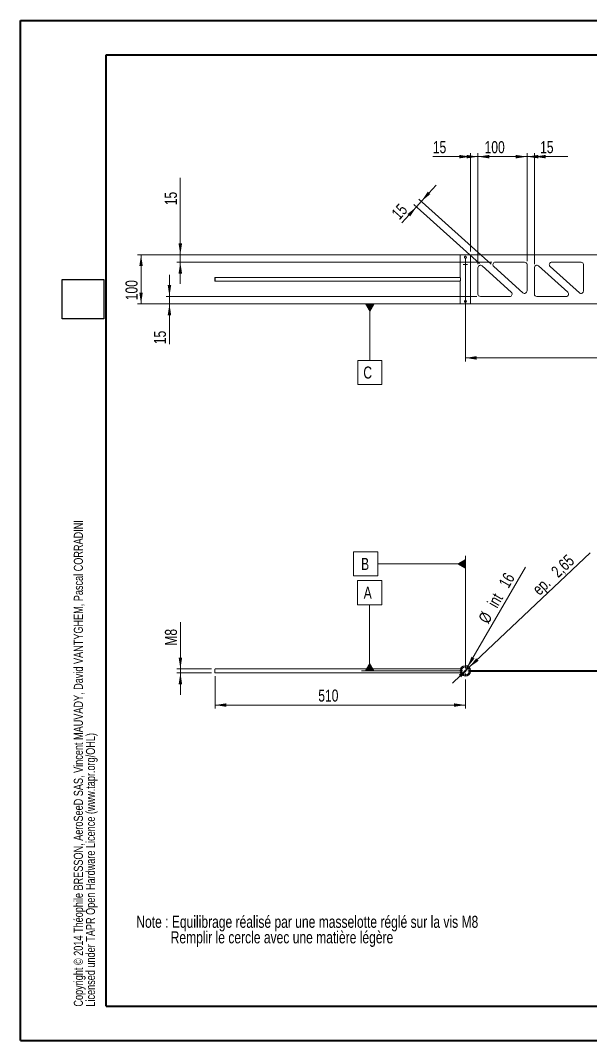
# Model space of a CAD drawing. Header units: millimetres. Extents: x 0 to 420, y 0 to 297.
# Drawn here: x 0.1 to 166, y 0.2 to 297.2 of the extents above; entities that cross this region are included whole.
import ezdxf

# ---------------------------------------------------------------- set-up
doc = ezdxf.new("R2010")
doc.units = ezdxf.units.MM
doc.styles.add('SLDTEXTSTYLE0', font='TXT', dxfattribs={"width": 0.75})
doc.dimstyles.new('SLDDIMSTYLE0', dxfattribs={"dimtxt": 3.5, "dimasz": 3.302, "dimexe": 0, "dimexo": 0.0625, "dimgap": 0.875, "dimtad": 1, "dimlfac": 7, "dimrnd": 1e-09, "dimzin": 12, "dimdsep": 46, "dimtxsty": 'SLDTEXTSTYLE0', "dimsah": 1, "dimcen": 0.09, "dimadec": 0, "dimazin": 3, "dimtfac": 1, "dimtofl": 0, "dimtmove": 0, "dimatfit": 3, "dimfxl": 1, "dimfrac": 2, "dimtolj": 1, "dimtzin": 12, "dimarcsym": 0})
doc.dimstyles.new('SLDDIMSTYLE3', dxfattribs={"dimtxt": 3.5, "dimasz": 3.302, "dimexe": 0, "dimexo": 0.0625, "dimgap": 0.875, "dimtad": 1, "dimlfac": 7, "dimrnd": 1e-09, "dimzin": 12, "dimdsep": 46, "dimtxsty": 'SLDTEXTSTYLE0', "dimsah": 1, "dimcen": 0.09, "dimadec": 0, "dimazin": 3, "dimtfac": 1, "dimtmove": 0, "dimatfit": 0, "dimfxl": 1, "dimfrac": 2, "dimtolj": 1, "dimtzin": 12, "dimarcsym": 0})
doc.dimstyles.new('SLDDIMSTYLE4', dxfattribs={"dimtxt": 3.5, "dimasz": 3.302, "dimexe": 0, "dimexo": 0.0625, "dimgap": 0.875, "dimtad": 1, "dimlfac": 7, "dimrnd": 1e-09, "dimzin": 12, "dimdsep": 46, "dimtxsty": 'SLDTEXTSTYLE0', "dimblk1": 'NONE', "dimsah": 1, "dimcen": 0, "dimadec": 0, "dimazin": 3, "dimtfac": 1, "dimtmove": 0, "dimatfit": 3, "dimldrblk": 'NONE', "dimfxl": 1, "dimfrac": 2, "dimtolj": 1, "dimtzin": 12, "dimarcsym": 0})
picture_1 = doc.add_image_def('image1.bmp', size_in_pixel=(400, 420))

# ---------------------------------------------------------------- blocks, each defined once
blk = doc.blocks.new('SW_NOTE_0')
at = {"color": 0, "linetype": 'Continuous', "lineweight": 0, "char_height": 2.6458, "attachment_point": 1, "rotation": 90, "style": 'SLDTEXTSTYLE0'}
for s, insert in [('Copyright © 2014 Théophile BRESSON, AeroSeeD SAS, Vincent MAUVADY, David VANTYGHEM, Pascal CORRADINI', (-3.41, 0)), ('Licensed under TAPR Open Hardware Licence (www.tapr.org/OHL)', (0.12, 0))]:
    blk.add_mtext(s, dxfattribs=dict(at, insert=insert))
blk = doc.blocks.new('SW_NOTE_1')
at = {"color": 0, "linetype": 'Continuous', "lineweight": 0, "char_height": 3.5, "attachment_point": 1, "style": 'SLDTEXTSTYLE0'}
for s, insert in [('Note : Equilibrage réalisé par une masselotte réglé sur la vis M8', (0, 4.51)), ('Remplir le cercle avec une matière légère', (10, -0.01))]:
    blk.add_mtext(s, dxfattribs=dict(at, insert=insert))
blk = doc.blocks.new('*D5')
at = {"color": 7, "linetype": 'Continuous', "lineweight": 0}
for p, q in [((129.56, 227.98), (129.56, 197.96)), ((229.56, 227.98), (229.56, 197.96)), ((129.56, 198.96), (229.56, 198.96))]:
    blk.add_line(p, q, dxfattribs=at)
for points in [[(129.56, 198.96), (132.86, 198.45), (132.86, 199.47)], [(229.56, 198.96), (226.26, 199.47), (226.26, 198.45)]]:
    blk.add_solid(points, dxfattribs=at)
at = {"color": 7, "linetype": 'Continuous', "lineweight": 0, "insert": (192.62, 203.47, -0.13), "char_height": 3.5, "attachment_point": 1, "style": 'SLDTEXTSTYLE0'}
blk.add_mtext('700', dxfattribs=at)
blk = doc.blocks.new('*D6')
at = {"color": 7, "linetype": 'Continuous', "lineweight": 0}
for p, q in [((130.08, 228.98), (34.18, 228.98)), ((35.18, 214.69), (35.18, 228.98)), ((130.08, 214.69), (34.18, 214.69))]:
    blk.add_line(p, q, dxfattribs=at)
for points in [[(35.18, 228.98), (34.68, 225.68), (35.69, 225.68)], [(35.18, 214.69), (35.69, 218), (34.68, 218)]]:
    blk.add_solid(points, dxfattribs=at)
at = {"color": 7, "linetype": 'Continuous', "lineweight": 0, "insert": (30.67, 215.74, 0.01), "char_height": 3.5, "attachment_point": 1, "rotation": 90, "style": 'SLDTEXTSTYLE0'}
blk.add_mtext('100', dxfattribs=at)
blk = doc.blocks.new('*D9')
at = {"color": 7, "linetype": 'Continuous', "lineweight": 0}
for p, q in [((131.08, 229.98), (131.08, 258.55)), ((133.22, 226.23), (133.22, 258.55)), ((131.08, 257.55), (120.09, 257.55)), ((131.08, 257.55), (133.22, 257.55)), ((133.22, 257.55), (139.57, 257.55))]:
    blk.add_line(p, q, dxfattribs=at)
for points in [[(131.08, 257.55), (127.77, 258.06), (127.77, 257.04)], [(133.22, 257.55), (136.52, 257.04), (136.52, 258.06)]]:
    blk.add_solid(points, dxfattribs=at)
at = {"color": 7, "linetype": 'Continuous', "lineweight": 0, "insert": (120.09, 262.06, 0.01), "char_height": 3.5, "attachment_point": 1, "style": 'SLDTEXTSTYLE0'}
blk.add_mtext('15', dxfattribs=at)
blk = doc.blocks.new('*D10')
at = {"color": 7, "linetype": 'Continuous', "lineweight": 0}
for p, q in [((116.78, 244.55), (121.03, 249.27)), ((133.67, 226.43), (114.6, 243.63)), ((115.34, 242.96), (116.78, 244.55)), ((137.06, 226.26), (116.04, 245.22)), ((115.34, 242.96), (111.1, 238.25))]:
    blk.add_line(p, q, dxfattribs=at)
for points in [[(116.78, 244.55), (119.37, 246.66), (118.61, 247.34)], [(115.34, 242.96), (112.75, 240.85), (113.51, 240.17)]]:
    blk.add_solid(points, dxfattribs=at)
at = {"color": 7, "linetype": 'Continuous', "lineweight": 0, "insert": (107.75, 241.28, 0.01), "char_height": 3.5, "attachment_point": 1, "rotation": 47.9494, "style": 'SLDTEXTSTYLE0'}
blk.add_mtext('15', dxfattribs=at)
blk = doc.blocks.new('*D11')
at = {"color": 7, "linetype": 'Continuous', "lineweight": 0}
for p, q in [((133.22, 226.23), (133.22, 258.55)), ((147.51, 227.12), (147.51, 258.55)), ((133.22, 257.55), (126.87, 257.55)), ((133.22, 257.55), (147.51, 257.55)), ((147.51, 257.55), (153.86, 257.55))]:
    blk.add_line(p, q, dxfattribs=at)
for points in [[(133.22, 257.55), (129.92, 258.06), (129.92, 257.04)], [(147.51, 257.55), (150.81, 257.04), (150.81, 258.06)]]:
    blk.add_solid(points, dxfattribs=at)
at = {"color": 7, "linetype": 'Continuous', "lineweight": 0, "insert": (135.16, 262.06, 0.01), "char_height": 3.5, "attachment_point": 1, "style": 'SLDTEXTSTYLE0'}
blk.add_mtext('100', dxfattribs=at)
blk = doc.blocks.new('*D12')
at = {"color": 7, "linetype": 'Continuous', "lineweight": 0}
for p, q in [((147.51, 227.12), (147.51, 258.55)), ((149.65, 226.23), (149.65, 258.55)), ((147.51, 257.55), (141.16, 257.55)), ((147.51, 257.55), (149.65, 257.55)), ((149.65, 257.55), (159.33, 257.55))]:
    blk.add_line(p, q, dxfattribs=at)
for points in [[(147.51, 257.55), (144.2, 258.06), (144.2, 257.04)], [(149.65, 257.55), (152.95, 257.04), (152.95, 258.06)]]:
    blk.add_solid(points, dxfattribs=at)
at = {"color": 7, "linetype": 'Continuous', "lineweight": 0, "insert": (151.31, 262.06, 0.01), "char_height": 3.5, "attachment_point": 1, "style": 'SLDTEXTSTYLE0'}
blk.add_mtext('15', dxfattribs=at)
blk = doc.blocks.new('*D13')
at = {"color": 7, "linetype": 'Continuous', "lineweight": 0}
for p, q in [((46.61, 228.98), (46.61, 251.41)), ((127.04, 228.98), (45.61, 228.98)), ((46.61, 228.98), (46.61, 226.84)), ((137.28, 226.84), (45.61, 226.84)), ((46.61, 226.84), (46.61, 220.49))]:
    blk.add_line(p, q, dxfattribs=at)
for points in [[(46.61, 228.98), (47.12, 232.28), (46.1, 232.28)], [(46.61, 226.84), (46.1, 223.53), (47.12, 223.53)]]:
    blk.add_solid(points, dxfattribs=at)
at = {"color": 7, "linetype": 'Continuous', "lineweight": 0, "insert": (42.1, 243.4, 0.01), "char_height": 3.5, "attachment_point": 1, "rotation": 90, "style": 'SLDTEXTSTYLE0'}
blk.add_mtext('15', dxfattribs=at)
blk = doc.blocks.new('*D14')
at = {"color": 7, "linetype": 'Continuous', "lineweight": 0}
for p, q in [((43.45, 216.84), (43.45, 223.19)), ((132.93, 216.84), (42.45, 216.84)), ((43.45, 216.84), (43.45, 214.69)), ((127.04, 214.69), (42.45, 214.69)), ((43.45, 214.69), (43.45, 202.95))]:
    blk.add_line(p, q, dxfattribs=at)
for points in [[(43.45, 216.84), (43.95, 220.14), (42.94, 220.14)], [(43.45, 214.69), (42.94, 211.39), (43.95, 211.39)]]:
    blk.add_solid(points, dxfattribs=at)
at = {"color": 7, "linetype": 'Continuous', "lineweight": 0, "insert": (38.93, 202.95, 0.01), "char_height": 3.5, "attachment_point": 1, "rotation": 90, "style": 'SLDTEXTSTYLE0'}
blk.add_mtext('15', dxfattribs=at)
blk = doc.blocks.new('SW_CENTERMARKSYMBOL_0')
at = {"color": 0, "linetype": 'Continuous', "lineweight": 0}
for p, q in [((-0.36, 0), (-0.64, 0)), ((0, 0), (-0.36, 0)), ((0, 0.36), (0, 0.64)), ((0, 0), (0, 0.36)), ((0, 0), (0, -0.36)), ((0, 0), (0.36, 0)), ((0.36, 0), (0.64, 0)), ((0, -0.36), (0, -0.64))]:
    blk.add_line(p, q, dxfattribs=at)
blk = doc.blocks.new('SW_DATUMTAG_0')
at = {"color": 0, "linetype": 'Continuous', "lineweight": 0}
for p, q in [((31.2, 22.75), (-0.5, 22.75)), ((1.9, 22.75), (1.9, 6.28)), ((-1.6, -0.72), (-1.6, 6.28)), ((-1.6, 6.28), (5.4, 6.28)), ((5.4, 6.28), (5.4, -0.72)), ((5.4, -0.72), (-1.6, -0.72))]:
    blk.add_line(p, q, dxfattribs=at)
blk.add_solid([(3.3, 22.75), (0.5, 22.75), (1.9, 20.3)], dxfattribs=at)
at = {"color": 0, "linetype": 'Continuous', "lineweight": 0, "insert": (0, 4.51, 0.14), "char_height": 3.5, "attachment_point": 1, "style": 'SLDTEXTSTYLE0'}
blk.add_mtext('C', dxfattribs=at)
blk = doc.blocks.new('*D17')
at = {"color": 7, "linetype": 'Continuous', "lineweight": 0}
for p, q in [((255.28, 107.98), (255.28, 123.21)), ((130.56, 107.98), (256.28, 107.98)), ((130.56, 107.69), (256.28, 107.69)), ((255.28, 107.69), (255.28, 107.98)), ((255.28, 107.69), (255.28, 101.34))]:
    blk.add_line(p, q, dxfattribs=at)
for points in [[(255.28, 107.98), (255.79, 111.28), (254.78, 111.28)], [(255.28, 107.69), (254.78, 104.39), (255.79, 104.39)]]:
    blk.add_solid(points, dxfattribs=at)
at = {"color": 7, "linetype": 'Continuous', "lineweight": 0, "insert": (250.77, 117.78, -7.16), "char_height": 3.5, "attachment_point": 1, "rotation": 90, "style": 'SLDTEXTSTYLE0'}
blk.add_mtext('2', dxfattribs=at)
blk = doc.blocks.new('*D19')
at = {"color": 7, "linetype": 'Continuous', "lineweight": 0}
for q in [(147.02, 138.08), (128.99, 106.85)]:
    blk.add_line((130.13, 108.83), q, dxfattribs=at)
blk.add_solid([(130.13, 108.83), (132.22, 111.43), (131.34, 111.94)], dxfattribs=at)
at = {"color": 7, "linetype": 'Continuous', "lineweight": 0, "char_height": 3.5, "attachment_point": 1, "rotation": 60, "style": 'SLDTEXTSTYLE0'}
for s, insert in [('16', (139.08, 133.41, -21.41)), ('int', (135.75, 127.65, -21.41)), ('%%c', (133.16, 123.06, -21.41))]:
    blk.add_mtext(s, dxfattribs=dict(at, insert=insert))
blk = doc.blocks.new('_NONE')
blk = doc.blocks.new('*D20')
at = {"color": 7, "linetype": 'Continuous', "lineweight": 0}
for p, q in [((130.67, 108.88), (165.92, 142.21)), ((130.39, 108.62), (125.78, 104.26)), ((130.39, 108.62), (130.67, 108.88))]:
    blk.add_line(p, q, dxfattribs=at)
for points in [[(130.67, 108.88), (133.42, 110.78), (132.72, 111.52)], [(130.39, 108.62), (127.64, 106.72), (128.34, 105.99)]]:
    blk.add_solid(points, dxfattribs=at)
at = {"color": 7, "linetype": 'Continuous', "lineweight": 0, "char_height": 3.5, "attachment_point": 1, "rotation": 43.3933, "style": 'SLDTEXTSTYLE0'}
for s, insert in [('2,65', (154.18, 137.32, -21.41)), ('ep.', (148.72, 132.16, -21.41))]:
    blk.add_mtext(s, dxfattribs=dict(at, insert=insert))
blk = doc.blocks.new('*D21')
at = {"color": 7, "linetype": 'Continuous', "lineweight": 0}
for p, q in [((46.64, 108.41), (46.64, 122.06)), ((55.72, 108.41), (45.64, 108.41)), ((55.72, 107.27), (45.64, 107.27)), ((46.64, 107.27), (46.64, 108.41)), ((46.64, 107.27), (46.64, 100.92))]:
    blk.add_line(p, q, dxfattribs=at)
for points in [[(46.64, 108.41), (47.14, 111.71), (46.13, 111.71)], [(46.64, 107.27), (46.13, 103.96), (47.14, 103.96)]]:
    blk.add_solid(points, dxfattribs=at)
at = {"color": 7, "linetype": 'Continuous', "lineweight": 0, "insert": (42.12, 115.19, -21.41), "char_height": 3.5, "attachment_point": 1, "rotation": 90, "style": 'SLDTEXTSTYLE0'}
blk.add_mtext('M8', dxfattribs=at)
blk = doc.blocks.new('*D22')
at = {"color": 7, "linetype": 'Continuous', "lineweight": 0}
for p, q in [((56.72, 106.27), (56.72, 96.9)), ((129.56, 105.34), (129.56, 96.9)), ((129.56, 97.9), (56.72, 97.9))]:
    blk.add_line(p, q, dxfattribs=at)
for points in [[(56.72, 97.9), (60.03, 97.39), (60.03, 98.4)], [(129.56, 97.9), (126.26, 98.4), (126.26, 97.39)]]:
    blk.add_solid(points, dxfattribs=at)
at = {"color": 7, "linetype": 'Continuous', "lineweight": 0, "insert": (86.76, 102.41, -21.41), "char_height": 3.5, "attachment_point": 1, "style": 'SLDTEXTSTYLE0'}
blk.add_mtext('510', dxfattribs=at)
blk = doc.blocks.new('SW_CENTERMARKSYMBOL_1')
at = {"color": 0, "linetype": 'Continuous', "lineweight": 0}
for p, q in [((-0.71, 0), (-1.5, 0)), ((0, 0), (-0.36, 0)), ((0, 0.71), (0, 1.5)), ((0, 0), (0, 0.36)), ((0, 0), (0, -0.36)), ((0, 0), (0.36, 0)), ((0.71, 0), (1.5, 0)), ((0, -0.71), (0, -1.5))]:
    blk.add_line(p, q, dxfattribs=at)
blk = doc.blocks.new('SW_DATUMTAG_1')
at = {"color": 0, "linetype": 'Continuous', "lineweight": 0}
for p, q in [((-1.77, -0.72), (-1.77, 6.28)), ((-1.77, 6.28), (5.23, 6.28)), ((5.23, 6.28), (5.23, -0.72)), ((5.23, -0.72), (-1.77, -0.72)), ((1.73, -20), (1.73, -0.72)), ((28.08, -20), (-0.67, -20))]:
    blk.add_line(p, q, dxfattribs=at)
blk.add_solid([(3.13, -20), (0.33, -20), (1.73, -17.55)], dxfattribs=at)
at = {"color": 0, "linetype": 'Continuous', "lineweight": 0, "insert": (0, 4.51, -21.43), "char_height": 3.5, "attachment_point": 1, "style": 'SLDTEXTSTYLE0'}
blk.add_mtext('A', dxfattribs=at)
blk = doc.blocks.new('SW_DATUMTAG_2')
at = {"color": 0, "linetype": 'Continuous', "lineweight": 0}
for p, q in [((-2.16, -0.72), (-2.16, 6.28)), ((-2.16, 6.28), (4.84, 6.28)), ((4.84, 6.28), (4.84, -0.72)), ((30.35, -26.87), (30.35, 5.18)), ((30.35, 2.78), (4.84, 2.78)), ((4.84, -0.72), (-2.16, -0.72))]:
    blk.add_line(p, q, dxfattribs=at)
blk.add_solid([(30.35, 1.38), (30.35, 4.18), (27.9, 2.78)], dxfattribs=at)
at = {"color": 0, "linetype": 'Continuous', "lineweight": 0, "insert": (0, 4.51, -21.43), "char_height": 3.5, "attachment_point": 1, "style": 'SLDTEXTSTYLE0'}
blk.add_mtext('B', dxfattribs=at)

msp = doc.modelspace()

# ---------------------------------------------------------------- linework, layer by layer
at = {"color": 7, "linetype": 'Continuous', "lineweight": 40}
for p, q in [((0.0788, 0.2148), (0.0788, 297.2148)), ((0.0788, 297.2148), (420.0788, 297.2148)), ((25.0788, 10.2148), (25.0788, 287.2148)), ((25.0788, 287.2148), (410.0788, 287.2148)), ((25.0788, 10.2148), (410.0788, 10.2148)), ((0.0788, 0.2148), (420.0788, 0.2148))]:
    msp.add_line(p, q, dxfattribs=at)
at = {"color": 7, "linetype": 'Continuous', "lineweight": 15}
for p, q in [((128.0407, 228.9797), (128.0407, 222.407)), ((128.0407, 228.9797), (131.0768, 228.9797)), ((131.0768, 228.9797), (131.0768, 214.6939)), ((131.0768, 228.9797), (202.5054, 228.9797)), ((142.9262, 218.0815), (134.4124, 225.761)), ((146.7911, 226.8368), (138.2773, 226.8368)), ((147.5054, 218.443), (147.5054, 226.1225)), ((159.3547, 218.0815), (150.8409, 225.761)), ((163.2197, 226.8368), (154.7059, 226.8368)), ((163.9339, 218.443), (163.9339, 226.1225)), ((133.2197, 225.2306), (133.2197, 217.5511)), ((137.7989, 225.5921), (146.3127, 217.9126)), ((149.6482, 225.2306), (149.6482, 217.5511)), ((154.2274, 225.5921), (162.7412, 217.9126)), ((56.6121, 222.4113), (56.6121, 221.2623)), ((128.0407, 222.4082), (56.6121, 222.4082)), ((56.6121, 221.2654), (128.0407, 221.2654)), ((128.0407, 221.2666), (128.0407, 214.6939)), ((133.9339, 216.8368), (142.4477, 216.8368)), ((150.3625, 216.8368), (158.8763, 216.8368)), ((128.0407, 214.6939), (131.0768, 214.6939)), ((129.847, 215.4037), (129.8362, 215.4849)), ((131.0768, 214.6939), (231.0768, 214.6939)), ((128.1516, 108.4092), (56.7235, 108.4092)), ((56.7235, 107.2663), (128.1516, 107.2663)), ((129.2764, 109.3328), (129.2764, 109.3321)), ((129.8478, 109.3321), (129.8478, 109.3322)), ((131.0768, 107.9806), (202.5054, 107.9806)), ((131.0768, 107.6949), (202.5054, 107.6949)), ((129.2764, 106.3434), (129.2764, 106.3427))]:
    msp.add_line(p, q, dxfattribs=at)
for radius in [1.2143, 1.1429]:
    msp.add_circle((129.5621, 107.8377), radius, dxfattribs=at)
for centre, radius, start, end in [((133.9339, 225.2306), 0.7143, 47.949358, 180), ((138.2773, 226.1225), 0.7143, 90, 227.949358), ((146.7911, 226.1225), 0.7143, 0, 90), ((150.3625, 225.2306), 0.7143, 47.949358, 180), ((154.7059, 226.1225), 0.7143, 90, 227.949358), ((163.2197, 226.1225), 0.7143, 0, 90), ((133.9339, 217.5511), 0.7143, 180, 270), ((142.4477, 217.5511), 0.7143, 270, 47.949358), ((146.7911, 218.443), 0.7143, 227.949358, 0), ((150.3625, 217.5511), 0.7143, 180, 270), ((158.8763, 217.5511), 0.7143, 270, 47.949358), ((163.2197, 218.443), 0.7143, 227.949358, 0), ((129.5621, 107.8377), 1.5214, 5.387822, 354.612178)]:
    msp.add_arc(centre, radius, start, end, dxfattribs=at)
for points, knots in [([(129.8478, 228.2843), (129.8478, 228.2464), (129.8459, 228.2278), (129.8387, 228.1913), (129.8332, 228.1731), (129.8188, 228.1385), (129.81, 228.1221), (129.7893, 228.0911), (129.7773, 228.0765), (129.7378, 228.037), (129.706, 228.0157), (129.6373, 227.9872), (129.5996, 227.9797), (129.5436, 227.9796), (129.5246, 227.9815), (129.4879, 227.9888), (129.4701, 227.9942), (129.4355, 228.0086), (129.4188, 228.0175), (129.3879, 228.0382), (129.3734, 228.05), (129.3468, 228.0766), (129.335, 228.091), (129.3143, 228.1219), (129.3054, 228.1386), (129.291, 228.1731), (129.2856, 228.1909), (129.2783, 228.2276), (129.2764, 228.2466), (129.2764, 228.3026), (129.2839, 228.3403), (129.3052, 228.3919), (129.3141, 228.4085), (129.3349, 228.4397), (129.3467, 228.454), (129.373, 228.4804), (129.3877, 228.4924), (129.4186, 228.5132), (129.435, 228.522), (129.487, 228.5436), (129.5241, 228.5511), (129.5808, 228.5511), (129.5993, 228.5493), (129.6359, 228.542), (129.6542, 228.5365), (129.6887, 228.5222), (129.7051, 228.5134), (129.7362, 228.4927), (129.7508, 228.4807), (129.7903, 228.4413), (129.8116, 228.4095), (129.833, 228.358), (129.8386, 228.3399), (129.8459, 228.303), (129.8478, 228.2843), (129.8478, 228.2464)], [-0.03125, -0.03125, 0, 0, 0.03125, 0.03125, 0.0625, 0.0625, 0.09375, 0.09375, 0.125, 0.125, 0.1875, 0.1875, 0.25, 0.25, 0.28125, 0.28125, 0.3125, 0.3125, 0.34375, 0.34375, 0.375, 0.375, 0.40625, 0.40625, 0.4375, 0.4375, 0.46875, 0.46875, 0.5, 0.5, 0.5625, 0.5625, 0.59375, 0.59375, 0.625, 0.625, 0.65625, 0.65625, 0.6875, 0.6875, 0.75, 0.75, 0.78125, 0.78125, 0.8125, 0.8125, 0.84375, 0.84375, 0.875, 0.875, 0.9375, 0.9375, 0.96875, 0.96875, 1, 1, 1.03125, 1.03125]), ([(56.6121, 222.4082), (56.6129, 222.4059), (56.6146, 222.4014), (56.6311, 222.3554), (56.6666, 222.2517), (56.703, 222.093), (56.7202, 221.9497), (56.7251, 221.837), (56.7203, 221.7243), (56.7031, 221.5807), (56.6665, 221.4218), (56.6311, 221.3177), (56.6146, 221.2721), (56.6129, 221.2676), (56.6121, 221.2654)], [0, 0, 0, 0, 0.0623147, 0.12503222, 0.25012627, 0.37505466, 0.4375747, 0.49986327, 0.5621349, 0.62464744, 0.75004415, 0.87525928, 0.93771898, 1, 1, 1, 1]), ([(128.0411, 221.2666), (128.0416, 221.2678), (128.0425, 221.2702), (128.0575, 221.3119), (128.0921, 221.4119), (128.1292, 221.5678), (128.1477, 221.7099), (128.1535, 221.8222), (128.1501, 221.9353), (128.1339, 222.08), (128.0983, 222.241), (128.0614, 222.3503), (128.0451, 222.3962), (128.0397, 222.411), (128.041, 222.4074), (128.0411, 222.407)], [0, 0, 0, 0, 0.053998354, 0.11721397, 0.242179636, 0.366869649, 0.430143984, 0.492014674, 0.553875596, 0.617254307, 0.742089357, 0.866936281, 0.930219552, 0.992241721, 1, 1, 1, 1]), ([(129.8478, 215.4271), (129.8478, 215.3893), (129.8459, 215.3707), (129.8387, 215.3341), (129.8332, 215.316), (129.8188, 215.2814), (129.81, 215.265), (129.7893, 215.234), (129.7773, 215.2193), (129.7378, 215.1799), (129.706, 215.1586), (129.6373, 215.1301), (129.5996, 215.1225), (129.5436, 215.1225), (129.5246, 215.1244), (129.4879, 215.1317), (129.4701, 215.1371), (129.4355, 215.1514), (129.4188, 215.1604), (129.3879, 215.181), (129.3734, 215.1929), (129.3468, 215.2194), (129.335, 215.2338), (129.3143, 215.2647), (129.3054, 215.2814), (129.291, 215.316), (129.2856, 215.3338), (129.2783, 215.3705), (129.2764, 215.3894), (129.2764, 215.4454), (129.2839, 215.4831), (129.3052, 215.5347), (129.3141, 215.5514), (129.3349, 215.5825), (129.3467, 215.5969), (129.373, 215.6232), (129.3877, 215.6353), (129.4186, 215.656), (129.435, 215.6648), (129.487, 215.6864), (129.5241, 215.6939), (129.5808, 215.694), (129.5993, 215.6921), (129.6359, 215.6849), (129.6542, 215.6793), (129.6887, 215.665), (129.7051, 215.6563), (129.7362, 215.6355), (129.7508, 215.6235), (129.7903, 215.5841), (129.8116, 215.5524), (129.833, 215.5008), (129.8386, 215.4827), (129.8459, 215.4458), (129.8478, 215.4271), (129.8478, 215.3893)], [-0.03125, -0.03125, 0, 0, 0.03125, 0.03125, 0.0625, 0.0625, 0.09375, 0.09375, 0.125, 0.125, 0.1875, 0.1875, 0.25, 0.25, 0.28125, 0.28125, 0.3125, 0.3125, 0.34375, 0.34375, 0.375, 0.375, 0.40625, 0.40625, 0.4375, 0.4375, 0.46875, 0.46875, 0.5, 0.5, 0.5625, 0.5625, 0.59375, 0.59375, 0.625, 0.625, 0.65625, 0.65625, 0.6875, 0.6875, 0.75, 0.75, 0.78125, 0.78125, 0.8125, 0.8125, 0.84375, 0.84375, 0.875, 0.875, 0.9375, 0.9375, 0.96875, 0.96875, 1, 1, 1.03125, 1.03125]), ([(129.6442, 215.6808), (129.6422, 215.6818), (129.6173, 215.6939), (129.5885, 215.6939), (129.5621, 215.6939)], [0, 0, 0, 0, 0.07889075, 1, 1, 1, 1]), ([(56.7235, 108.4092), (56.7225, 108.4069), (56.7207, 108.4023), (56.7027, 108.3562), (56.6667, 108.2527), (56.631, 108.0945), (56.615, 107.9511), (56.6107, 107.8381), (56.6149, 107.725), (56.6309, 107.5812), (56.6665, 107.423), (56.7034, 107.3175), (56.7195, 107.276), (56.725, 107.2625), (56.7235, 107.2663), (56.7235, 107.2663)], [0, 0, 0, 0, 0.06292056, 0.12556219, 0.25010742, 0.37477584, 0.43736128, 0.49982527, 0.56233973, 0.62505837, 0.75015465, 0.87508527, 0.93760644, 0.99989612, 1, 1, 1, 1])]:
    msp.add_open_spline(points, degree=3, knots=knots, dxfattribs=at)

# ---------------------------------------------------------------- block references
at = {"color": 7, "linetype": 'Continuous', "lineweight": 0}
for name, p in [('SW_CENTERMARKSYMBOL_0', (129.5621, 226.1225)), ('SW_DATUMTAG_0', (99.8745, 191.9452)), ('SW_NOTE_0', (19.0293, 10.1083)), ('SW_DATUMTAG_2', (99.2094, 136.2045)), ('SW_DATUMTAG_1', (99.9774, 127.8338)), ('SW_CENTERMARKSYMBOL_1', (129.5621, 107.8377)), ('SW_NOTE_1', (33.8106, 32.0338))]:
    msp.add_blockref(name, p, dxfattribs=at)

# ---------------------------------------------------------------- dimensions: what is measured, and where the dimension line sits
for base, p1, p2, dimstyle, picture, middle in [((133.2197, 257.5511), (131.0768, 228.9797), (133.2197, 225.2306), 'SLDDIMSTYLE3', '*D9', (124.0951, 257.5511)), ((147.5054, 257.5511), (133.2197, 225.2306), (147.5054, 226.1225), 'SLDDIMSTYLE3', '*D11', (140.4589, 257.5511)), ((149.6482, 257.5511), (147.5054, 226.1225), (149.6482, 225.2306), 'SLDDIMSTYLE3', '*D12', (155.3209, 257.5511)), ((229.5621, 201.7403), (129.5621, 228.9797), (229.5621, 228.9797), 'SLDDIMSTYLE0', '*D5', (197.922, 201.7403)), ((56.7235, 97.8958), (129.5621, 106.3377), (56.7235, 107.2663), 'SLDDIMSTYLE0', '*D22', (92.0589, 97.8958))]:
    dim = msp.add_linear_dim(base=base, p1=p1, p2=p2, dimstyle=dimstyle, dxfattribs=at)
    dim.commit()
    dim.dimension.update_dxf_attribs({"geometry": picture, "text_midpoint": middle, "dimtype": 160})
for base, p1, p2, angle, dimstyle, picture, middle in [((46.6098, 226.8368), (128.0407, 228.9797), (138.2773, 226.8368), 90, 'SLDDIMSTYLE3', '*D13', (46.6098, 247.4044)), ((116.7789, 244.5522), (134.4124, 225.761), (137.7989, 225.5921), 47.949358, 'SLDDIMSTYLE3', '*D10', (113.7828, 241.2307)), ((32.4065, 228.9797), (131.0835, 214.6939), (131.0835, 228.9797), 90, 'SLDDIMSTYLE0', '*D6', (32.4065, 221.0363)), ((43.4466, 214.6939), (133.9339, 216.8368), (128.0407, 214.6939), 90, 'SLDDIMSTYLE3', '*D14', (43.4466, 206.9628)), ((252.5054, 107.9806), (129.5621, 107.6949), (129.5621, 107.9806), 90, 'SLDDIMSTYLE3', '*D17', (252.5054, 120.4949))]:
    dim = msp.add_linear_dim(base=base, p1=p1, p2=p2, angle=angle, dimstyle=dimstyle, dxfattribs=at)
    dim.commit()
    dim.dimension.update_dxf_attribs({"geometry": picture, "text_midpoint": middle, "dimtype": 160})
for base, p1, p2, angle, text, picture, middle in [((130.6676, 108.883), (130.3926, 108.6229), (130.6676, 108.883), 43.393345, 'ep.<>', '*D20', (158.8703, 135.5466)), ((46.6366, 108.4092), (56.7235, 107.2663), (56.7235, 108.4092), 90, 'M8', '*D21', (46.6366, 118.6219))]:
    dim = msp.add_linear_dim(base=base, p1=p1, p2=p2, angle=angle, text=text, dimstyle='SLDDIMSTYLE3', dxfattribs=at)
    dim.commit()
    dim.dimension.update_dxf_attribs({"geometry": picture, "text_midpoint": middle, "dimtype": 160})
dim = msp.add_diameter_dim_2p(p1=(128.9907, 106.848), p2=(130.1335, 108.8275), text='%%cint <>', dimstyle='SLDDIMSTYLE4', dxfattribs=at)
dim.commit()
dim.dimension.update_dxf_attribs({"geometry": '*D19', "text_midpoint": (142.1146, 129.5793), "dimtype": 163})

# ---------------------------------------------------------------- pictures from other files: only their frames are drawn
image = msp.add_image(picture_1, insert=(24.3092, 210.2937), size_in_units=(11.5268, 12.1031), rotation=90)
image.dxf.flags = 7

doc.saveas('drawing.dxf')
